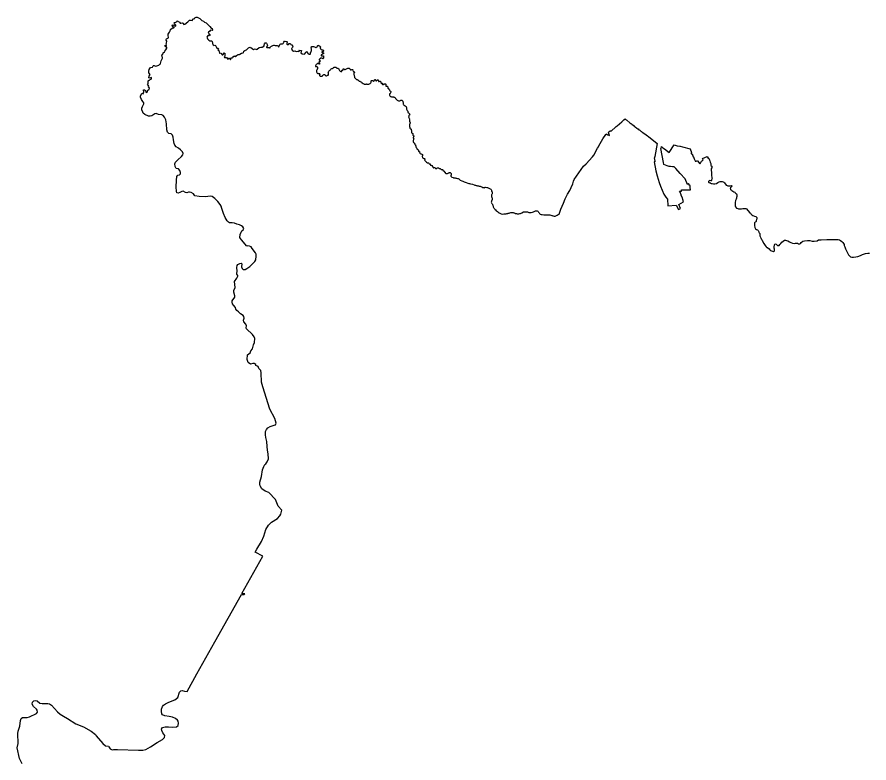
# Model space of a CAD drawing. Extents: x 896 to 2274771, y 652 to 548028.
# Drawn here: x 2197489 to 2216809, y 481903 to 498821 of the extents above; entities that cross this region are included whole.
import ezdxf

# ---------------------------------------------------------------- set-up
doc = ezdxf.new("R2010")
doc.units = 0
doc.header["$MEASUREMENT"] = 0
doc.layers.add('MUNICIPAL', color=14, linetype='CONTINUOUS')

msp = doc.modelspace()

# ---------------------------------------------------------------- linework, layer by layer
at = {"layer": 'MUNICIPAL', "linetype": 'Continuous'}
msp.add_lwpolyline([(2197602.02, 481882.64), (2197540.68, 482003.36), (2197488.61, 482245.01), (2197511.1, 482341.78), (2197510.06, 482567.2), (2197517.61, 482623.16), (2197551.35, 482740.6), (2197565.86, 482867.21), (2197583.01, 482909.35), (2197610.48, 482933.26), (2197648.91, 482937.05), (2197720.89, 482934.12), (2197774.4, 482948.62), (2197928.65, 483025.33), (2197950.8, 483056.9), (2197946.93, 483097.85), (2197933.39, 483120.58), (2197859.63, 483179.81), (2197832.14, 483238.07), (2197841.13, 483279.41), (2197865.82, 483311.04), (2197906.74, 483317.47), (2197942.99, 483308.26), (2198003.65, 483256.22), (2198057.87, 483247.63), (2198183.49, 483254.08), (2198222.29, 483245.06), (2198272.09, 483213.24), (2198405.07, 483065.77), (2198468.57, 483006.12), (2198539.09, 482967.21), (2198634.79, 482908.24), (2198824.51, 482791.17), (2198993.61, 482719.44), (2199171.31, 482622.19), (2199271.13, 482548.23), (2199284.89, 482520.4), (2199436.65, 482345.39), (2199497.35, 482293.38), (2199560.66, 482281.24), (2199569.17, 482265.62), (2199604.1, 482223.33), (2199643.7, 482203.49), (2199673.77, 482208.87), (2199768.87, 482210.68), (2200240.42, 482192.68), (2200344.57, 482193.93), (2200405.96, 482208.47), (2200515.07, 482269.96), (2200667.52, 482369.76), (2200790.32, 482437.09), (2200829.7, 482476.69), (2200840.05, 482527.28), (2200795.61, 482589.4), (2200771.4, 482638.22), (2200763.6, 482672.66), (2200788.12, 482705.54), (2200845.41, 482719.03), (2200924.25, 482724.54), (2201012.25, 482717.1), (2201105.65, 482722.65), (2201140.85, 482756.05), (2201149.64, 482801.64), (2201142.22, 482849.67), (2201126.44, 482875.74), (2201081.75, 482907.56), (2201010.55, 482939.17), (2200940.52, 482954.5), (2200838.52, 482968.14), (2200787.72, 482996.37), (2200768.71, 483016.36), (2200761.67, 483066.41), (2200766.46, 483122.84), (2200785.36, 483180.21), (2200808.61, 483210), (2200852.48, 483243.73), (2200930.64, 483277.79), (2201070.11, 483333.42), (2201132.76, 483384.19), (2201172.54, 483508.72), (2201199.8, 483540.33), (2201235.48, 483549.21), (2201284.79, 483532.74), (2201349.29, 483524.61), (2201564.02, 483923.02), (2201976.29, 484646.87), (2202576.01, 485725.12), (2202639.96, 485719.78), (2202645.92, 485730.31), (2202652.31, 485740.67), (2202587.69, 485746.13), (2203060.08, 486595.47), (2202886.97, 486685.89), (2202926.26, 486751.17), (2203033.3, 486929.02), (2203085.46, 487046.03), (2203134.59, 487197.55), (2203189.27, 487295.49), (2203258.3, 487364.94), (2203396.07, 487449.98), (2203446.25, 487505.4), (2203470.1, 487544.67), (2203490.37, 487632.79), (2203413.97, 487726.3), (2203349.65, 487874.94), (2203197.8, 488038.64), (2203119.39, 488065.19), (2203042.8, 488116.9), (2203001.24, 488186.33), (2202994.32, 488221.87), (2202998.06, 488272.54), (2203034.79, 488399.47), (2203055.05, 488553.37), (2203082.31, 488627.14), (2203109.77, 488669.59), (2203130.18, 488683.58), (2203162.54, 488733.55), (2203192.35, 488803.72), (2203185.3, 488915.95), (2203166.01, 488996.23), (2203160.84, 489082.24), (2203154.27, 489192.01), (2203127.58, 489283.98), (2203119.88, 489345.18), (2203125.28, 489421.46), (2203144.9, 489467.13), (2203179.96, 489505.24), (2203226.89, 489532.73), (2203319.33, 489566.41), (2203348.63, 489572.49), (2203365.12, 489607.84), (2203336.21, 489715.67), (2203224.24, 489926.35), (2203064.52, 490436.17), (2203031.2, 490539.49), (2203023.12, 490751.93), (2203016.49, 490801.31), (2202970.03, 490847.82), (2202955.4, 490891.28), (2202907.4, 490917.19), (2202901.72, 490941.92), (2202864.38, 490964.59), (2202835.16, 490963.18), (2202780.39, 490951.19), (2202734.08, 490987.13), (2202706.42, 491054.83), (2202718.94, 491155.87), (2202776.89, 491205.05), (2202788.75, 491252.06), (2202828.36, 491298.35), (2202848.1, 491387.59), (2202876.08, 491441.62), (2202883.44, 491528.47), (2202867.74, 491566.47), (2202831.98, 491616.88), (2202694.48, 491748.2), (2202684.13, 491773.42), (2202689.13, 491818.39), (2202675.27, 491853.12), (2202632.05, 491906.09), (2202624.39, 491947.43), (2202640.47, 491992.7), (2202633.75, 492026.56), (2202617.57, 492052.31), (2202556.83, 492091.44), (2202512.07, 492136.18), (2202474.12, 492165.56), (2202454.14, 492195.36), (2202440.83, 492231.21), (2202398.99, 492287.39), (2202378.75, 492314.62), (2202366.21, 492353.14), (2202368.47, 492386.43), (2202430.78, 492466.2), (2202429.02, 492500.11), (2202407.3, 492577.31), (2202407.01, 492618.44), (2202436.35, 492688.06), (2202421.99, 492825.92), (2202470.8, 492898.4), (2202495.82, 492944.55), (2202494.46, 492958.61), (2202470.39, 492992.48), (2202469.69, 493006.09), (2202483.67, 493055.29), (2202475.91, 493143.34), (2202482.1, 493181.6), (2202496.73, 493206.16), (2202538.02, 493230.57), (2202572.26, 493241.38), (2202585.11, 493226.73), (2202582.33, 493156.99), (2202591.38, 493120.63), (2202617.13, 493098.23), (2202660.55, 493096.87), (2202703.6, 493115.49), (2202765.5, 493160.92), (2202880.92, 493278.35), (2202901.9, 493311.96), (2202910.57, 493398.13), (2202912.65, 493443.58), (2202896.7, 493474.43), (2202823.43, 493568.15), (2202796.47, 493611.97), (2202757.68, 493626.75), (2202725.67, 493628.95), (2202700.8, 493626.6), (2202582.55, 493765.49), (2202554.16, 493794.41), (2202544.74, 493821.73), (2202550.18, 493887.99), (2202567.85, 493942.37), (2202584.21, 493967.9), (2202616.04, 493997.35), (2202631.4, 494022.24), (2202607.81, 494062.45), (2202580.89, 494083.09), (2202530.31, 494104.6), (2202477.01, 494121.69), (2202420.56, 494148.97), (2202370.7, 494155.54), (2202308.69, 494153.24), (2202282.91, 494165.5), (2202253.12, 494198.45), (2202205.18, 494274.11), (2202167.22, 494366.35), (2202135.77, 494476.24), (2202120.3, 494527.61), (2202095.97, 494567.96), (2202042.88, 494636.54), (2201975.23, 494703.56), (2201912.92, 494748.32), (2201873.26, 494754.18), (2201752.25, 494746), (2201621.26, 494751.11), (2201522.77, 494766.37), (2201489.39, 494810.07), (2201440.42, 494840.17), (2201401.49, 494851.83), (2201374.57, 494847.96), (2201337.13, 494835.43), (2201306.99, 494840.51), (2201255.01, 494871.88), (2201228.29, 494862.66), (2201179.4, 494837.34), (2201139.07, 494826.63), (2201115.19, 494834.54), (2201106.11, 494867.65), (2201098.73, 494960.72), (2201104.59, 495120.71), (2201115.62, 495206.62), (2201134.13, 495231.9), (2201176.57, 495245.15), (2201194.81, 495266.08), (2201193.26, 495293.85), (2201178.07, 495338.3), (2201149.4, 495375.71), (2201096.51, 495387.69), (2201071.6, 495433.85), (2201065.14, 495488.67), (2201080.97, 495531.26), (2201132.08, 495583.28), (2201215.06, 495654.84), (2201248.87, 495696.96), (2201258.47, 495727.03), (2201242.53, 495764.49), (2201198.2, 495811.9), (2201151.93, 495844.86), (2201093.74, 495879.09), (2201068.61, 495911.99), (2201050.52, 495954.38), (2201034.49, 496034.4), (2201029.59, 496098), (2201013.43, 496140.58), (2200983.99, 496171.42), (2200927.51, 496182.77), (2200898.46, 496210.94), (2200884.76, 496264.52), (2200874.77, 496401.87), (2200859.84, 496488.81), (2200831.55, 496552.17), (2200805.69, 496589.09), (2200775.06, 496601.99), (2200700.36, 496608.04), (2200645.34, 496632.08), (2200615.47, 496628.15), (2200544.54, 496582.98), (2200506.72, 496573.7), (2200467.14, 496575.58), (2200385.74, 496606.36), (2200349.64, 496637.17), (2200344.3, 496664.78), (2200321.97, 496718.37), (2200318.25, 496751.08), (2200331.44, 496793.71), (2200364.47, 496850.44), (2200363.1, 496874.42), (2200344.41, 496908.01), (2200311.8, 496952.73), (2200290.52, 497001.61), (2200289.22, 497026.38), (2200315.81, 497096.27), (2200351.19, 497077.23), (2200367.43, 497123.71), (2200354.31, 497161.96), (2200359.64, 497169.85), (2200382.1, 497171.96), (2200402.33, 497156.52), (2200412.8, 497113.14), (2200426.25, 497110.14), (2200437.26, 497116.04), (2200451.94, 497165.74), (2200484.63, 497176.63), (2200495.97, 497217), (2200478.29, 497220.66), (2200473.06, 497231.79), (2200480.3, 497249.24), (2200449.26, 497296.07), (2200465.5, 497316.3), (2200465.17, 497371.78), (2200492.52, 497394.48), (2200532.11, 497411.14), (2200541.34, 497430.5), (2200540.22, 497445.17), (2200528.1, 497449.06), (2200495.63, 497432.5), (2200479.07, 497444.74), (2200478.4, 497464.29), (2200484.84, 497482.87), (2200502.64, 497500.21), (2200506.32, 497517.22), (2200474.29, 497552.14), (2200477.26, 497577.76), (2200479.51, 497596.29), (2200484.18, 497627.98), (2200515.09, 497674.13), (2200558.24, 497687.46), (2200574.26, 497715.37), (2200583.92, 497720.6), (2200596.15, 497722.05), (2200610.61, 497712.27), (2200632.85, 497708.37), (2200681.78, 497718.71), (2200701.12, 497729.38), (2200720.78, 497743.91), (2200734.81, 497754.28), (2200744.16, 497767.65), (2200753.94, 497827.79), (2200767.06, 497844.8), (2200770.06, 497861.04), (2200787.86, 497889.39), (2200786.15, 497898.24), (2200774.28, 497961.35), (2200792.75, 497979.91), (2200802.64, 498011.15), (2200829.12, 498029.83), (2200839.12, 498048.07), (2200862.58, 498074.2), (2200882.04, 498114.9), (2200885.37, 498130.81), (2200878.48, 498147.82), (2200855.68, 498147.82), (2200846.68, 498152.38), (2200843.9, 498164.59), (2200850.67, 498173.27), (2200867.47, 498173.82), (2200880.26, 498180.4), (2200871.26, 498210.3), (2200881.26, 498227.54), (2200885.48, 498272.25), (2200873.59, 498294.02), (2200870.92, 498312.59), (2200875.03, 498327.17), (2200919.96, 498351.74), (2200924.51, 498360.64), (2200914.95, 498397.67), (2200919.28, 498429.72), (2200928.07, 498454.6), (2200949.31, 498479.39), (2200960.4, 498506.34), (2200971.88, 498534.21), (2201014.8, 498577.58), (2201042.6, 498576.36), (2201050.5, 498581.14), (2201051.94, 498592.15), (2201027.48, 498598.71), (2201012.47, 498606.05), (2201007.57, 498630.06), (2201013.02, 498643.96), (2201023.13, 498647.09), (2201066.29, 498617.83), (2201082.2, 498615.94), (2201088.97, 498622.5), (2201093.42, 498636.96), (2201071.85, 498653.98), (2201056.5, 498672.09), (2201055.4, 498685.44), (2201063.07, 498697.9), (2201088.96, 498701.9), (2201116.38, 498718.15), (2201122.14, 498736.11), (2201175.7, 498705.01), (2201191.83, 498685.09), (2201203.17, 498682.66), (2201230.3, 498691.22), (2201253.09, 498682.1), (2201262.77, 498662.64), (2201273.66, 498651.75), (2201297.36, 498658.86), (2201362.62, 498708.69), (2201402.87, 498749.26), (2201420.1, 498747.87), (2201464.81, 498744.27), (2201471.48, 498757.83), (2201472.26, 498777.51), (2201508.73, 498781.39), (2201520.3, 498791.63), (2201530.19, 498813.09), (2201548.21, 498820.65), (2201573.67, 498817.87), (2201635.72, 498788.19), (2201676.52, 498742.37), (2201715.67, 498727.36), (2201739.57, 498706.35), (2201777.71, 498685.55), (2201811.29, 498662.54), (2201858.45, 498604.05), (2201888.13, 498567.24), (2201910.26, 498557.35), (2201923.93, 498523.98), (2201914.26, 498517.42), (2201879.01, 498521.2), (2201858.55, 498499.52), (2201829.64, 498479.63), (2201826.42, 498469.61), (2201836.76, 498454.48), (2201840.98, 498432.81), (2201858.11, 498423.46), (2201857.32, 498403.78), (2201843.65, 498392.88), (2201821.51, 498402), (2201811.18, 498395.33), (2201804.51, 498385.33), (2201796.06, 498362.86), (2201803.62, 498347.63), (2201805.73, 498323.83), (2201837.68, 498299.03), (2201863.33, 498279.14), (2201895.02, 498279.48), (2201913.16, 498263.12), (2201929.38, 498191.29), (2201940.96, 498181.06), (2201955.18, 498177.95), (2201976.74, 498184.29), (2201990.32, 498177.72), (2202021.12, 498113.56), (2202052.81, 498114.56), (2202054.14, 498092.78), (2202046.13, 498079.19), (2202067.04, 498062.97), (2202078.16, 498000.03), (2202086.72, 497997.49), (2202107.4, 498010.16), (2202121.19, 497995.82), (2202138.43, 497963.23), (2202147.55, 497962.12), (2202152.9, 497965.61), (2202160, 497970.23), (2202183.09, 498007.38), (2202196.46, 498004.99), (2202202.31, 497997.52), (2202204.79, 497983.77), (2202199.46, 497942.21), (2202190.67, 497920.74), (2202189.49, 497909.46), (2202196.86, 497899.56), (2202222.84, 497904.89), (2202232.58, 497904.68), (2202241.89, 497900.87), (2202269.26, 497867.23), (2202275.44, 497865.63), (2202287.07, 497877.75), (2202291.77, 497885.09), (2202299.65, 497884.27), (2202311.33, 497875.65), (2202323.45, 497858.7), (2202331.41, 497858.58), (2202336.17, 497861.96), (2202340.71, 497887.09), (2202346.85, 497894.43), (2202368.94, 497898.95), (2202381.27, 497905.21), (2202388.5, 497911.06), (2202393.27, 497921.94), (2202402.07, 497933.48), (2202409.3, 497935.87), (2202413.74, 497937.14), (2202422, 497934.84), (2202433.3, 497924.72), (2202441.59, 497920.89), (2202445.7, 497920.47), (2202453.13, 497927.88), (2202469.3, 497949.87), (2202491.55, 497965.26), (2202503.32, 497973.41), (2202514.04, 497973.74), (2202524.41, 497968.95), (2202534.05, 497971.3), (2202542.18, 497976.61), (2202582.1, 498003.47), (2202614.69, 498007.04), (2202623.11, 498015.98), (2202634.99, 498043.95), (2202655.48, 498059.4), (2202669.56, 498066.49), (2202689.75, 498074.27), (2202703.73, 498084.94), (2202739.38, 498121.3), (2202755.9, 498132.56), (2202773.66, 498136.68), (2202791.14, 498133.13), (2202848.96, 498086.66), (2202887.98, 498097.67), (2202919.35, 498084.65), (2202935.93, 498092.21), (2202981.17, 498128.69), (2203020.31, 498137.02), (2203050.28, 498137.92), (2203083.96, 498159.09), (2203099.79, 498179.3), (2203095.4, 498199.68), (2203100.6, 498211.03), (2203116.21, 498233.02), (2203123.21, 498238.68), (2203136.05, 498238.37), (2203144.6, 498229.46), (2203160.03, 498199.2), (2203165.18, 498184.12), (2203165.33, 498174.74), (2203161.29, 498166.99), (2203150.12, 498147.65), (2203147.52, 498141.33), (2203147.06, 498135.09), (2203150.62, 498131.69), (2203193.32, 498131.32), (2203203.72, 498128.41), (2203215.41, 498122.51), (2203216.21, 498122.11), (2203225.33, 498121.74), (2203228.6, 498125.06), (2203230.04, 498129.92), (2203234.3, 498144.39), (2203242.34, 498152.45), (2203257.81, 498159.81), (2203288.7, 498176.06), (2203308.92, 498185.25), (2203323.56, 498185.28), (2203339.38, 498178.16), (2203347.09, 498175.84), (2203353.73, 498173.85), (2203391.43, 498172.27), (2203401.71, 498168.45), (2203402.1, 498168.07), (2203416.35, 498154.24), (2203421.38, 498144.5), (2203427.9, 498143.63), (2203431.51, 498157.83), (2203437.24, 498173.21), (2203447.65, 498195.71), (2203458.14, 498207.06), (2203474.43, 498209.71), (2203493.02, 498209.45), (2203509.07, 498215.51), (2203521.5, 498221.78), (2203529.05, 498232.17), (2203532.89, 498238.79), (2203541.02, 498252.83), (2203551.17, 498270.35), (2203567.13, 498275), (2203596.92, 498268.98), (2203610.37, 498264.52), (2203614.42, 498261.21), (2203615.36, 498260.45), (2203616.71, 498254.59), (2203617.12, 498252.82), (2203615.68, 498244.08), (2203606.36, 498229.64), (2203604.01, 498215.78), (2203607.18, 498204.35), (2203613.51, 498200.21), (2203622.22, 498196.56), (2203634.8, 498196.72), (2203641.74, 498200.79), (2203657.66, 498218.8), (2203663.41, 498223.93), (2203669, 498223.85), (2203678.53, 498221.13), (2203689.29, 498209.57), (2203699.88, 498199.99), (2203717.36, 498188.51), (2203732.73, 498182.53), (2203727.12, 498160.65), (2203741.33, 498154.09), (2203744.08, 498151.81), (2203737.74, 498129.12), (2203714.62, 498104.44), (2203725.62, 498066.86), (2203759.99, 498048.19), (2203786.56, 498053.29), (2203819.36, 498037.39), (2203852.94, 498045.52), (2203878.52, 498037.85), (2203893.54, 498052.41), (2203883.08, 498068.97), (2203941.01, 498062.3), (2203924.44, 498008.37), (2203954.7, 497985.34), (2204006.96, 497975.79), (2204046.21, 498026.16), (2204059.87, 498036.49), (2204071.44, 498028.39), (2204082.34, 497994.92), (2204101.95, 497983.39), (2204109.58, 497978.91), (2204136.71, 497981.35), (2204141.77, 497989.13), (2204143.18, 497999.78), (2204143.96, 498012.75), (2204146.72, 498018.72), (2204152.95, 498026.57), (2204156.82, 498034.33), (2204162.3, 498047.46), (2204165.56, 498055.8), (2204164.94, 498076.37), (2204166.36, 498087.01), (2204166.16, 498093.48), (2204163.63, 498099.29), (2204162.65, 498111.62), (2204160.61, 498120.38), (2204159.06, 498132.1), (2204162.92, 498140.47), (2204169.7, 498149.5), (2204177.24, 498153.27), (2204187.18, 498155.93), (2204197.19, 498155.07), (2204207.84, 498153.05), (2204215.6, 498149.77), (2204236.37, 498144.53), (2204249.49, 498139.05), (2204262.11, 498130.62), (2204273.36, 498128.59), (2204282.04, 498133.59), (2204291.58, 498148), (2204300.6, 498160.65), (2204303.82, 498170.75), (2204308.85, 498179.74), (2204312.91, 498181.64), (2204321.24, 498178.37), (2204331.42, 498172.78), (2204339.91, 498164.81), (2204353.65, 498158.18), (2204362.1, 498151.38), (2204367.01, 498145.06), (2204365.87, 498125.01), (2204366.26, 498112.67), (2204367.64, 498106.23), (2204373.81, 498097.02), (2204379.56, 498092.8), (2204387.68, 498086.86), (2204400.31, 498077.83), (2204413.92, 498075.31), (2204425.76, 498073.32), (2204430.59, 498069.35), (2204436.82, 498058.36), (2204437.21, 498046.03), (2204434.98, 498041.84), (2204420.96, 498038.45), (2204408.15, 498033.93), (2204404.13, 498030.85), (2204403.15, 498024.36), (2204405.07, 498019.71), (2204421.09, 498015.5), (2204435.42, 498008.89), (2204439.14, 498003.11), (2204442.34, 497994.4), (2204440.29, 497984.91), (2204434.48, 497982.37), (2204419.29, 497978.95), (2204398.25, 497974.17), (2204387.32, 497966.19), (2204384.14, 497954.91), (2204387.92, 497946.79), (2204392.75, 497942.81), (2204403.5, 497938.43), (2204419.89, 497940.72), (2204432.19, 497942.87), (2204435.27, 497938.83), (2204436.38, 497921.81), (2204437.39, 497889.47), (2204432.4, 497879.31), (2204427.26, 497875.03), (2204421.37, 497874.85), (2204414.16, 497879.33), (2204406.3, 497886.15), (2204397.94, 497890.01), (2204389.71, 497889.74), (2204372.8, 497884.52), (2204359.57, 497874.69), (2204341.65, 497864.71), (2204337.12, 497858.11), (2204338.09, 497846.35), (2204347.07, 497841.92), (2204356.12, 497834.55), (2204362.81, 497827.7), (2204362.42, 497821.22), (2204356.17, 497813.97), (2204348.01, 497811.94), (2204339.89, 497807.57), (2204335.42, 497800.37), (2204337.5, 497789.84), (2204341.25, 497782.89), (2204346.1, 497778.34), (2204351.14, 497767.9), (2204351.32, 497762.02), (2204349.74, 497756.07), (2204346.27, 497754.2), (2204337.45, 497753.94), (2204331.44, 497757.88), (2204324.7, 497765.9), (2204321.06, 497769.91), (2204312.81, 497770.24), (2204304.65, 497767.63), (2204294.81, 497762.02), (2204283.97, 497751.67), (2204275.44, 497742), (2204264.1, 497728.11), (2204257.41, 497716.14), (2204255.31, 497707.82), (2204255.04, 497697.21), (2204259.24, 497695.58), (2204269.22, 497695.9), (2204282.1, 497698.06), (2204288.58, 497698.27), (2204293.29, 497697.83), (2204299.52, 497686.84), (2204303.86, 497679.91), (2204303.12, 497665.76), (2204299.58, 497647.41), (2204296.42, 497635.54), (2204293.73, 497627.21), (2204289.27, 497619.43), (2204283.21, 497606.29), (2204279.4, 497596.16), (2204277.84, 497589.64), (2204276.9, 497582.55), (2204279.46, 497575.57), (2204286.96, 497561.68), (2204298.51, 497549.68), (2204307.57, 497542.31), (2204314.11, 497540.17), (2204331.11, 497542.45), (2204338.7, 497544.46), (2204344.08, 497541.68), (2204350.16, 497535.41), (2204352.13, 497528.99), (2204354.02, 497524.92), (2204351.91, 497517.2), (2204348.71, 497506.51), (2204349.5, 497500.06), (2204351.45, 497494.24), (2204356.36, 497487.92), (2204363.03, 497481.65), (2204365.47, 497481.06), (2204371.34, 497479.62), (2204373.7, 497479.04), (2204381.36, 497478.69), (2204391.36, 497479.01), (2204396.03, 497480.31), (2204405.36, 497482.97), (2204415.14, 497490.34), (2204423.66, 497500.02), (2204435.7, 497510.39), (2204446.72, 497515.44), (2204453.7, 497518.01), (2204461.31, 497519.43), (2204467.27, 497517.27), (2204470.39, 497511.48), (2204474.78, 497502.79), (2204482.21, 497491.25), (2204492.37, 497486.28), (2204500.06, 497484.75), (2204509.34, 497489.15), (2204518.53, 497496.5), (2204525.97, 497503.21), (2204534.21, 497503.46), (2204540.67, 497503.67), (2204545.93, 497505.01), (2204550.41, 497512.21), (2204552.85, 497528.18), (2204552.5, 497539.94), (2204552.08, 497552.87), (2204547.57, 497565.08), (2204548.43, 497575.71), (2204552.38, 497581.13), (2204561.4, 497593.77), (2204573.74, 497605.73), (2204587.11, 497618.71), (2204600.81, 497632.08), (2204616.34, 497643.74), (2204627.24, 497652.32), (2204638.35, 497655.02), (2204644.77, 497656.98), (2204656.34, 497663.24), (2204667.76, 497674.18), (2204679.91, 497681.63), (2204690.33, 497686.66), (2204705.03, 497687.11), (2204715.21, 497681.56), (2204737.56, 497663.42), (2204762.46, 497657.71), (2204771.96, 497654.48), (2204784.04, 497644.85), (2204788.99, 497637.36), (2204793.45, 497626.31), (2204805.16, 497609.59), (2204811.38, 497599.2), (2204819.27, 497591.21), (2204832.39, 497585.73), (2204842.99, 497585.48), (2204851.15, 497588.09), (2204855.06, 497594.68), (2204856.06, 497600.6), (2204857.56, 497608.88), (2204862.14, 497613.14), (2204870.31, 497615.16), (2204876.19, 497615.35), (2204880.24, 497617.83), (2204882.92, 497626.15), (2204883.16, 497637.34), (2204884.72, 497643.87), (2204892.29, 497646.46), (2204899.99, 497644.93), (2204906.56, 497641.6), (2204913.18, 497637.1), (2204918.59, 497633.16), (2204925.13, 497631.59), (2204933.33, 497632.43), (2204943.76, 497638.05), (2204958.79, 497646.75), (2204973.84, 497654.88), (2204988.41, 497659.46), (2205009.54, 497661.29), (2205022.02, 497657.56), (2205038.31, 497644.53), (2205040.89, 497637.55), (2205045.83, 497630.05), (2205050.68, 497625.5), (2205059.52, 497625.18), (2205068.34, 497625.47), (2205077.62, 497629.87), (2205084.01, 497632.42), (2205094.01, 497632.73), (2205105.97, 497626.63), (2205109.75, 497618.52), (2205106.5, 497609.58), (2205108.12, 497595.5), (2205108.94, 497587.88), (2205118.36, 497586.31), (2205127.26, 497586.1), (2205134.49, 497580.44), (2205136.88, 497579.33), (2205139.45, 497572.35), (2205139.08, 497565.28), (2205131.75, 497555.04), (2205126.14, 497546.63), (2205123.93, 497541.26), (2205127.31, 497527.83), (2205127.62, 497517.84), (2205131.05, 497502.05), (2205133.82, 497488.6), (2205138.55, 497469.33), (2205144.35, 497453.03), (2205153, 497439.76), (2205164.58, 497427.17), (2205174.3, 497417.46), (2205187.06, 497404.92), (2205198.96, 497400.59), (2205207.27, 497398.49), (2205215.63, 497394.63), (2205227.56, 497389.72), (2205234.23, 497383.44), (2205247.62, 497369.14), (2205259.02, 497362.44), (2205270.98, 497355.75), (2205284.72, 497349.71), (2205297.34, 497341.28), (2205303.99, 497335.6), (2205319, 497326.04), (2205335.27, 497314.2), (2205350.94, 497302.34), (2205361.73, 497296.19), (2205376.41, 497297.24), (2205388.64, 497301.15), (2205403.35, 497301.61), (2205416.87, 497302.03), (2205425.2, 497299.34), (2205438.79, 497297.41), (2205454.12, 497296.72), (2205469.92, 497299.56), (2205482.65, 497306.44), (2205497.04, 497316.89), (2205511.3, 497331.45), (2205516.31, 497340.45), (2205518.15, 497356.98), (2205517.86, 497366.38), (2205521.14, 497374.71), (2205527.44, 497380.21), (2205534.49, 497380.44), (2205546.25, 497380.79), (2205551.59, 497379.2), (2205563.07, 497370.15), (2205573.17, 497366.92), (2205580.84, 497366.58), (2205587.19, 497370.31), (2205591.04, 497378.67), (2205594.93, 497386.45), (2205597.62, 497394.18), (2205601.58, 497399.01), (2205606.17, 497403.27), (2205609.45, 497403.76), (2205615.1, 497400.03), (2205618.16, 497396.58), (2205620.15, 497388.99), (2205622.13, 497382), (2205625.89, 497375.04), (2205630.03, 497373.99), (2205636.63, 497370.08), (2205643.58, 497373.83), (2205651.04, 497379.95), (2205658.49, 497386.66), (2205663, 497392.69), (2205667.65, 497394.59), (2205675.29, 497394.83), (2205677.15, 497391.95), (2205679.68, 497386.15), (2205681.06, 497379.71), (2205682.57, 497369.16), (2205688.08, 497362.27), (2205693.5, 497358.32), (2205700.5, 497360.3), (2205709.16, 497365.87), (2205720.29, 497367.39), (2205726.78, 497367.01), (2205732.27, 497360.71), (2205735.58, 497349.04), (2205737.47, 497344.99), (2205738.32, 497336.18), (2205740.39, 497326.81), (2205744.06, 497322.82), (2205750.57, 497321.25), (2205761.14, 497322.17), (2205766.43, 497322.34), (2205772.34, 497321.33), (2205773.08, 497316.66), (2205773.38, 497307.25), (2205771.77, 497301.91), (2205771.41, 497294.83), (2205773.39, 497287.82), (2205779.29, 497287.43), (2205784.58, 497287.59), (2205792.8, 497288.44), (2205799.16, 497292.17), (2205806.06, 497297.09), (2205815.42, 497299.15), (2205824.11, 497303.54), (2205835.32, 497302.72), (2205842.39, 497302.35), (2205849.63, 497296.68), (2205851.59, 497290.27), (2205851.87, 497281.45), (2205850.41, 497271.99), (2205850.08, 497263.15), (2205853.89, 497254.44), (2205859.85, 497252.28), (2205868.08, 497252.53), (2205876.31, 497252.78), (2205883.44, 497250.66), (2205891.89, 497243.86), (2205894.35, 497240.4), (2205896.35, 497233.39), (2205897.34, 497219.89), (2205900.69, 497207.64), (2205904.41, 497201.29), (2205911.57, 497197.98), (2205920.01, 497191.16), (2205923.74, 497184.81), (2205928.68, 497177.9), (2205931.94, 497167.41), (2205935.75, 497158.7), (2205943.1, 497149.53), (2205955.14, 497141.05), (2205964.92, 497129.01), (2205966.27, 497123.75), (2205966.57, 497114.35), (2205961.61, 497103.6), (2205956.43, 497099.91), (2205947.31, 497090.2), (2205939.32, 497082.3), (2205933.77, 497071.55), (2205932.94, 497060.33), (2205935.1, 497047.45), (2205940.2, 497035.25), (2205948.09, 497027.84), (2205956.53, 497021.04), (2205963.77, 497015.39), (2205980.4, 497010.62), (2205995.14, 497009.9), (2206013.35, 497011.04), (2206022.77, 497010.76), (2206035.86, 497006.45), (2206047.18, 497002.09), (2206055.65, 496994.7), (2206060.61, 496986.62), (2206068.57, 496976.86), (2206073.49, 496969.95), (2206086.32, 496955.05), (2206100.74, 496945.5), (2206110.48, 496935.21), (2206126.01, 496928.05), (2206142.63, 496923.27), (2206154.49, 496920.7), (2206170.9, 496922.97), (2206184.86, 496928.12), (2206192.36, 496933.05), (2206203.47, 496935.16), (2206215.21, 496936.12), (2206225.91, 496932.92), (2206233.87, 496923.16), (2206238.25, 496915.07), (2206241.64, 496900.45), (2206245.22, 496879.96), (2206245.62, 496867.03), (2206245.35, 496857.01), (2206249.04, 496851.83), (2206248.64, 496845.93), (2206252.5, 496835.46), (2206264, 496825.23), (2206276.64, 496816.19), (2206293.38, 496807.9), (2206310.86, 496794.9), (2206324.91, 496778.28), (2206327.01, 496767.75), (2206323.21, 496757.62), (2206321.14, 496748.15), (2206320.17, 496741.64), (2206321.03, 496733.43), (2206327.39, 496717.73), (2206336.05, 496704.47), (2206344.69, 496691.2), (2206348.96, 496686.62), (2206350.89, 496681.39), (2206351.12, 496674.33), (2206354.53, 496659.14), (2206364.29, 496648.26), (2206375.68, 496641.56), (2206382.96, 496634.71), (2206392.11, 496624.4), (2206392.95, 496616.19), (2206397.27, 496609.85), (2206401.05, 496602.33), (2206386.38, 496600.69), (2206378.79, 496598.69), (2206373.96, 496583.82), (2206373.3, 496580.01), (2206371.53, 496567.26), (2206369.58, 496554.26), (2206371.09, 496543.71), (2206374.36, 496533.22), (2206380.52, 496524.58), (2206386.11, 496514.75), (2206393.52, 496503.8), (2206389.68, 496494.86), (2206388.21, 496485.39), (2206386.85, 496472.99), (2206387.17, 496462.4), (2206391.76, 496451), (2206394.19, 496444.97), (2206398.58, 496436.28), (2206401.85, 496425.78), (2206402.77, 496415.22), (2206397.66, 496409.17), (2206394.46, 496398.48), (2206390.71, 496386.58), (2206390.58, 496372.46), (2206390.8, 496358.78), (2206390.9, 496352.78), (2206391.42, 496345.42), (2206392.5, 496329.56), (2206394.57, 496319.62), (2206398.36, 496311.5), (2206400.23, 496308.03), (2206400.4, 496302.72), (2206405.39, 496293.47), (2206413.21, 496287.83), (2206419.21, 496284.49), (2206423.48, 496279.91), (2206424.8, 496275.24), (2206426.25, 496266.46), (2206430.55, 496260.72), (2206436.06, 496253.82), (2206438.67, 496245.65), (2206437.19, 496236.79), (2206431.72, 496223.68), (2206432, 496214.26), (2206433.45, 496205.47), (2206436.12, 496195.56), (2206452.36, 496184.29), (2206461.45, 496176.33), (2206462.82, 496169.9), (2206463.21, 496156.97), (2206465.89, 496147.05), (2206467.23, 496141.79), (2206475.09, 496134.97), (2206484.19, 496126.44), (2206485.64, 496117.65), (2206484.17, 496108.18), (2206479.17, 496098.61), (2206475.24, 496092.6), (2206475.56, 496082.03), (2206478.18, 496073.87), (2206484.85, 496067.59), (2206485.55, 496064.08), (2206482.48, 496049.28), (2206476.43, 496035.56), (2206473.43, 496018.38), (2206471.45, 496007.15), (2206472.26, 495999.52), (2206474.98, 495987.84), (2206482.94, 495978.09), (2206497.41, 495967.35), (2206502.91, 495960.46), (2206505.5, 495952.9), (2206507.56, 495943.54), (2206507.73, 495937.65), (2206510.83, 495933.04), (2206515.78, 495925.54), (2206522.44, 495919.27), (2206526.74, 495913.53), (2206528.08, 495908.27), (2206530.16, 495898.33), (2206530.58, 495884.82), (2206533.84, 495874.31), (2206538.26, 495865.04), (2206548.52, 495857.12), (2206551.6, 495852.51), (2206556, 495843.82), (2206556.9, 495833.83), (2206557.04, 495829.12), (2206561.4, 495821.62), (2206569.77, 495817.76), (2206575.16, 495814.4), (2206584.09, 495811.14), (2206587.17, 495806.53), (2206589.76, 495799.55), (2206590.1, 495788.38), (2206593.86, 495781.43), (2206598.77, 495774.52), (2206605.89, 495772.39), (2206614.17, 495771.47), (2206619.04, 495766.33), (2206619.31, 495757.51), (2206619.83, 495741.03), (2206622.41, 495734.06), (2206628.49, 495727.78), (2206644.01, 495720.61), (2206654.71, 495717.41), (2206671.37, 495711.46), (2206681.05, 495702.93), (2206686.64, 495693.69), (2206685.81, 495682.48), (2206683.7, 495674.76), (2206679.27, 495665.8), (2206677.87, 495654.58), (2206680.63, 495641.12), (2206685.7, 495630.1), (2206700.81, 495617.04), (2206712.71, 495612.7), (2206725.7, 495611.34), (2206734.16, 495604.54), (2206738.53, 495596.43), (2206737.04, 495587.56), (2206732.16, 495573.87), (2206734.76, 495566.3), (2206743.18, 495560.67), (2206753.36, 495555.1), (2206761.84, 495547.12), (2206765.04, 495538.99), (2206769.36, 495532.65), (2206773.67, 495526.9), (2206783.88, 495520.17), (2206790.46, 495516.83), (2206799.92, 495515.37), (2206809.33, 495515.65), (2206817.1, 495511.78), (2206825.63, 495502.62), (2206833.55, 495494.04), (2206857.87, 495487.74), (2206860.92, 495484.3), (2206861.25, 495473.73), (2206862.16, 495463.74), (2206865.81, 495459.74), (2206874.1, 495458.23), (2206882.35, 495457.89), (2206898.49, 495450.16), (2206910.83, 495431.71), (2206915.83, 495422.45), (2206918.44, 495414.29), (2206925.06, 495409.2), (2206932.89, 495404.15), (2206941.72, 495403.84), (2206949.24, 495408.19), (2206958.01, 495409.64), (2206966.42, 495404.6), (2206972.51, 495398.32), (2206981.7, 495386.26), (2206994.24, 495380.18), (2207002.96, 495383.97), (2207011.49, 495393.66), (2207021.3, 495399.84), (2207033.58, 495402.58), (2207042.39, 495402.85), (2207048.4, 495398.92), (2207051.56, 495391.96), (2207058.77, 495387.47), (2207078.22, 495386.31), (2207084.84, 495381.81), (2207097.05, 495368.06), (2207103.69, 495362.39), (2207110.78, 495361.43), (2207128.48, 495360.22), (2207137.32, 495359.9), (2207141.68, 495351.8), (2207147.22, 495344.32), (2207151.61, 495335.63), (2207157.66, 495330.52), (2207167.1, 495329.65), (2207177.21, 495325.84), (2207179.82, 495318.26), (2207180.26, 495304.16), (2207185.59, 495303.14), (2207193.29, 495301.62), (2207197.47, 495299.39), (2207198.19, 495295.3), (2207201.44, 495285.39), (2207205.25, 495276.68), (2207212.47, 495271.61), (2207218.44, 495268.86), (2207230.81, 495268.64), (2207239.54, 495271.28), (2207250.63, 495274.57), (2207262.82, 495280.26), (2207272.06, 495285.84), (2207289.61, 495289.32), (2207299.56, 495291.39), (2207309.54, 495291.7), (2207322.71, 495284.47), (2207329.96, 495278.8), (2207333.82, 495268.33), (2207334.22, 495255.4), (2207333.33, 495240.97), (2207333.06, 495235.94), (2207328.73, 495224.02), (2207330.31, 495211.13), (2207335.85, 495203.65), (2207343.79, 495193.9), (2207352.87, 495185.95), (2207376.04, 495179.01), (2207387.88, 495176.43), (2207409.73, 495174.18), (2207425.69, 495172.32), (2207441.68, 495169.29), (2207458.86, 495165.7), (2207477.87, 495159.82), (2207489.18, 495155.48), (2207506.5, 495147.77), (2207522.23, 495134.13), (2207539.65, 495122.9), (2207574.25, 495108.09), (2207600.51, 495096.55), (2207630.35, 495083.35), (2207672.61, 495068.19), (2207710.66, 495055.84), (2207734.34, 495047.14), (2207741.62, 495044.45), (2207752.81, 495042.9), (2207769.41, 495040.59), (2207815.67, 495029.1), (2207853.84, 495016.93), (2207874.53, 495010.33), (2207889.38, 495006.1), (2207904.79, 495002.45), (2207916.62, 495000.46), (2207928.57, 494994.94), (2207940.99, 494992.97), (2207956.99, 494989.36), (2207969.98, 494987.99), (2207975.97, 494986.33), (2207994.88, 494982.3), (2208009.33, 494977.79), (2208031.05, 494968.34), (2208050.38, 494958.15), (2208059.79, 494957.84), (2208075.91, 494951.29), (2208085.34, 494950.4), (2208094.16, 494950.68), (2208099.91, 494954.97), (2208108.57, 494960.55), (2208116.1, 494964.3), (2208146.34, 494957.59), (2208156.49, 494952.62), (2208171.41, 494946.01), (2208185.06, 494942.32), (2208205.35, 494933.53), (2208222.03, 494927), (2208235.88, 494916.84), (2208239.65, 494909.3), (2208246.69, 494891.27), (2208248.79, 494880.75), (2208252, 494872.03), (2208257.52, 494864.55), (2208264.9, 494854.75), (2208266.35, 494845.98), (2208266.81, 494831.28), (2208263.25, 494813.51), (2208257.84, 494798.04), (2208250.59, 494785.46), (2208246.87, 494772.4), (2208246.73, 494758.26), (2208248.32, 494744.78), (2208253.32, 494735.52), (2208256.61, 494724.44), (2208263.58, 494708.76), (2208266.35, 494695.32), (2208266.65, 494685.91), (2208262.74, 494678.72), (2208266.4, 494677.64), (2208256.54, 494670.3), (2208255, 494663.17), (2208248.38, 494648.85), (2208245.22, 494636.99), (2208243.95, 494621.05), (2208249.76, 494604.75), (2208259.52, 494593.87), (2208265.06, 494585.81), (2208273.79, 494570.19), (2208278.19, 494560.91), (2208280.31, 494549.79), (2208283.86, 494530.49), (2208289.67, 494514.18), (2208295.27, 494504.35), (2208300.05, 494496.24), (2208302.15, 494491.63), (2208309.67, 494477.14), (2208321.9, 494462.22), (2208326.81, 494455.91), (2208338.32, 494445.66), (2208357.1, 494428), (2208371.6, 494416.1), (2208383.62, 494408.23), (2208401.08, 494395.83), (2208425.06, 494381.26), (2208449.68, 494366.15), (2208471.75, 494356.83), (2208491.28, 494353.32), (2208525.36, 494354.97), (2208544.1, 494357.91), (2208567.03, 494358.62), (2208583.46, 494360.31), (2208598.08, 494363.71), (2208610.88, 494368.23), (2208619.03, 494368.48), (2208623.23, 494368.61), (2208637.34, 494369.05), (2208650.13, 494374.16), (2208666.44, 494379.38), (2208685.07, 494385.83), (2208695.66, 494386.16), (2208711.46, 494389.02), (2208725.61, 494388.29), (2208740.45, 494384.03), (2208754.71, 494380.36), (2208765.97, 494377.77), (2208774.96, 494372.17), (2208789.2, 494368.49), (2208804.09, 494363.07), (2208818.82, 494362.36), (2208831.4, 494355.69), (2208839.61, 494356.53), (2208854.97, 494354.66), (2208869.58, 494358.05), (2208890.67, 494361.06), (2208906.4, 494366.26), (2208933.65, 494379.46), (2208977.14, 494400.25), (2208992.87, 494405.44), (2209018.24, 494403.89), (2209044.73, 494402.94), (2209065.45, 494399.47), (2209093.39, 494390.92), (2209117.73, 494384.02), (2209130.09, 494383.81), (2209147.65, 494386.72), (2209178.01, 494394.74), (2209200.67, 494404.26), (2209231.42, 494418.18), (2209243.61, 494423.85), (2209266.03, 494422.19), (2209282.49, 494422.7), (2209296.72, 494419.04), (2209308.87, 494407.64), (2209316.83, 494397.3), (2209326.18, 494380.52), (2209337.84, 494364.99), (2209351.86, 494350.13), (2209373.96, 494339.63), (2209400.48, 494338.69), (2209438.9, 494333.4), (2209530.59, 494337.44), (2209573.62, 494335.26), (2209593.86, 494328.24), (2209615.9, 494319.51), (2209623.41, 494317.11), (2209636.11, 494313.07), (2209649.78, 494308.8), (2209666.4, 494304.02), (2209678.17, 494304.39), (2209692.81, 494307.19), (2209710.79, 494315.4), (2209735.19, 494325.58), (2209761.2, 494340.52), (2209779.7, 494351.69), (2209823.34, 494466.06), (2209878.79, 494597.97), (2209921.01, 494694.15), (2209942.68, 494742.25), (2209976.19, 494799.56), (2210024.44, 494885.44), (2210056.19, 494957.6), (2210090.05, 495039.17), (2210105.96, 495094.83), (2210125.61, 495136.27), (2210228.98, 495288.4), (2210335.61, 495441.75), (2210394.68, 495493.23), (2210537.15, 495651.2), (2210566.9, 495688.91), (2210655.99, 495849.55), (2210674.11, 495876.15), (2210685.13, 495902.55), (2210775.98, 496058.02), (2210841.43, 496160.09), (2210852.04, 496171.45), (2210883.65, 496151.5), (2210926.51, 496131.28), (2210908.68, 496181.18), (2210899.78, 496207.43), (2210939.66, 496237.99), (2210967.28, 496242.59), (2211060.25, 496319.84), (2211062.5, 496321.61), (2211075.58, 496334.69), (2211081.97, 496340.16), (2211084.49, 496336.14), (2211099.7, 496349.77), (2211096.86, 496352.93), (2211203.86, 496444.61), (2211235.07, 496475.09), (2211235.63, 496474.39), (2211250.84, 496487.79), (2211276.53, 496515.55), (2211277.29, 496514.84), (2211292.92, 496500.08), (2211306.28, 496488.11), (2211316.95, 496479.44), (2211389.42, 496424.02), (2211408.3, 496409.57), (2211427.16, 496395.15), (2211428.54, 496394.1), (2211485.51, 496349.46), (2211484.81, 496348.49), (2211504.47, 496332.76), (2211505.32, 496333.98), (2211546.46, 496302.4), (2211545.96, 496301.78), (2211571.11, 496282.21), (2211571.78, 496282.99), (2211593.81, 496266.09), (2211612.35, 496253.1), (2211631.34, 496236.38), (2211638.6, 496230.5), (2211650.22, 496222.44), (2211669.07, 496209.35), (2211726.24, 496169.67), (2211753.07, 496151.43), (2211789.08, 496124.99), (2211808.33, 496109.99), (2212005.37, 495950.68), (2211951.51, 495660.42), (2211940.61, 495610), (2211941.78, 495604.17), (2211955.13, 495537.92), (2211937.69, 495534.25), (2211975.65, 495334.4), (2212002.85, 495222.8), (2212047.8, 495071.1), (2212078.85, 494985.45), (2212154.65, 494803.45), (2212204.87, 494736.24), (2212240.56, 494688.48), (2212245.79, 494536.71), (2212439.52, 494555.03), (2212488.55, 494456.55), (2212538.1, 494480.4), (2212494.6, 494571.75), (2212602.7, 494626.2), (2212589.06, 494679.38), (2212577.55, 494723.85), (2212552.8, 494773.93), (2212553.07, 494789.06), (2212524.26, 494845.49), (2212511.78, 494874.5), (2212557.31, 494873.31), (2212558.67, 494900.42), (2212667.79, 494900.54), (2212709.89, 494901.62), (2212762.45, 494900.18), (2212753.42, 494957.38), (2212755.24, 494996.41), (2212750.61, 494997.35), (2212750.28, 495003.58), (2212731.37, 495008.58), (2212732.98, 495033.36), (2212713.15, 495034.74), (2212697.04, 495024.45), (2212639.17, 495148.56), (2212525.56, 495271), (2212426.63, 495387.61), (2212420.4, 495395.76), (2212409.71, 495409.73), (2212402.9, 495418.7), (2212384.4, 495419.87), (2212366.28, 495421.04), (2212352.27, 495421.94), (2212305.46, 495428.66), (2212278.77, 495432.49), (2212229.59, 495449.01), (2212153.87, 495474.45), (2212145.9, 495518.3), (2212087.17, 495839.75), (2212095.14, 495841.91), (2212103.25, 495881.22), (2212131.35, 495856), (2212169.41, 495828.16), (2212281.6, 495746.1), (2212388.08, 495918.82), (2212458.43, 495903.2), (2212516.65, 495890.28), (2212527.78, 495888.27), (2212581.4, 495875.18), (2212751.18, 495833.73), (2212786.01, 495749.37), (2212772.08, 495739.89), (2212795.69, 495709.29), (2212801.54, 495710.65), (2212801.76, 495711.22), (2212806.29, 495700.25), (2212808.49, 495694.92), (2212815.4, 495672.68), (2212823.79, 495649.92), (2212826.67, 495650.86), (2212844.37, 495607.96), (2212843.76, 495607.75), (2212855.73, 495577.81), (2212856.67, 495578.18), (2212868.79, 495548.82), (2212884.05, 495554.9), (2212885.51, 495552.59), (2212887.31, 495548.89), (2212908.05, 495556.32), (2212923.53, 495561.87), (2212975.72, 495492.98), (2212983.24, 495502.8), (2212987.28, 495508.12), (2213004.49, 495533.73), (2213013.91, 495549.98), (2213024.06, 495559.66), (2213048.22, 495581.52), (2213052.79, 495585.14), (2213032.36, 495613.89), (2213083.82, 495634.37), (2213141.9, 495657.48), (2213162.18, 495623.37), (2213183.43, 495602.34), (2213196.45, 495574.76), (2213201.12, 495559.02), (2213207.79, 495530.59), (2213214.56, 495513.02), (2213223.76, 495496.32), (2213225.45, 495483.34), (2213221.06, 495468.89), (2213226.04, 495453.45), (2213242.47, 495434.57), (2213248.72, 495424.26), (2213249.85, 495416.7), (2213239.04, 495394.47), (2213232.72, 495366.77), (2213231.53, 495338.57), (2213238.12, 495304.7), (2213239.99, 495279.35), (2213239.25, 495237.4), (2213245.24, 495176.46), (2213249.96, 495159.88), (2213246.49, 495145.13), (2213239.69, 495131.31), (2213240.8, 495121.04), (2213244.05, 495113.16), (2213240.04, 495106.57), (2213232.76, 495103.93), (2213222.34, 495109.41), (2213195.67, 495112.15), (2213183, 495107.22), (2213174.69, 495100.59), (2213171.24, 495088.25), (2213173.19, 495072.54), (2213180.07, 495065.83), (2213192.75, 495063.29), (2213201.83, 495064.71), (2213210.59, 495063.71), (2213218.07, 495056.39), (2213231.9, 495048.4), (2213251.21, 495044.82), (2213282.59, 495038.82), (2213314.93, 495038.73), (2213350.09, 495048.11), (2213378.09, 495066.76), (2213411.83, 495085.13), (2213437.59, 495092.11), (2213460.24, 495090.83), (2213481.99, 495088.64), (2213499.16, 495082.74), (2213518.22, 495076.1), (2213530.96, 495058.12), (2213568.54, 495008.47), (2213591.4, 494996.32), (2213610.08, 494991), (2213650.89, 494989.84), (2213693.82, 494996.62), (2213696.72, 494989.85), (2213696.26, 494983.28), (2213690.18, 494967.29), (2213677.62, 494961.73), (2213668.45, 494952.71), (2213665.74, 494943.38), (2213664.94, 494935.38), (2213665.37, 494925.57), (2213668.27, 494919.36), (2213671.68, 494910.72), (2213677.79, 494902.6), (2213689.54, 494892.25), (2213702.92, 494883.25), (2213743.57, 494858.92), (2213765.58, 494845.1), (2213778.23, 494833.06), (2213792.58, 494820.18), (2213803.09, 494807.74), (2213810.98, 494787.69), (2213812.51, 494770.25), (2213811, 494746.88), (2213806.14, 494728.65), (2213801.69, 494710.42), (2213796.41, 494693.47), (2213785, 494659.57), (2213776.04, 494615.25), (2213772.22, 494574.49), (2213772.74, 494539.62), (2213782.67, 494512.31), (2213807.1, 494485.72), (2213835.8, 494476.6), (2213851.38, 494472.67), (2213883.02, 494469.84), (2213921.69, 494473.32), (2213951.9, 494477.31), (2213971.58, 494477.66), (2213990.95, 494476.46), (2214007.39, 494477.3), (2214017.35, 494476.67), (2214031.92, 494469.14), (2214100.8, 494389.85), (2214120.34, 494369.27), (2214133.31, 494354.3), (2214155.61, 494335.79), (2214176.75, 494321.14), (2214211.5, 494304.64), (2214240.56, 494293.23), (2214258.12, 494282.92), (2214265.24, 494271.4), (2214265.27, 494254.23), (2214263.69, 494241.06), (2214259.79, 494232.4), (2214256.7, 494223.31), (2214251.1, 494208.27), (2214247.89, 494186.6), (2214243.72, 494178.41), (2214228.8, 494170.22), (2214213.67, 494152.86), (2214210.53, 494143.33), (2214211.23, 494096.18), (2214220.83, 494050.58), (2214238.23, 494013.77), (2214258.18, 493998.16), (2214278.69, 493991.9), (2214294.47, 493980.07), (2214309.15, 493951.92), (2214313.59, 493938.19), (2214320.48, 493924.7), (2214325.78, 493918.3), (2214334.06, 493908.69), (2214336.81, 493900.31), (2214337.98, 493889.09), (2214337.21, 493857.36), (2214347.18, 493825.51), (2214359.09, 493800.78), (2214364.62, 493794.94), (2214387.2, 493750.11), (2214428.24, 493683.58), (2214457.49, 493636.9), (2214476.55, 493607.6), (2214493.05, 493595.2), (2214506.92, 493590.71), (2214515.01, 493584.61), (2214543.97, 493561.77), (2214561.79, 493544.18), (2214579.05, 493526.05), (2214597.94, 493515.09), (2214619.28, 493509.03), (2214641.8, 493504.9), (2214663.72, 493516.65), (2214667.69, 493532.39), (2214663.8, 493552.31), (2214658.58, 493575.48), (2214659.64, 493600.78), (2214662.59, 493623.06), (2214664.66, 493639.63), (2214666.17, 493656.22), (2214675.54, 493665.92), (2214692.92, 493674.74), (2214707.72, 493667.78), (2214726.59, 493646.38), (2214737.41, 493638.65), (2214754.85, 493637.38), (2214771.23, 493641.05), (2214784.76, 493659.01), (2214807.64, 493686.27), (2214833.28, 493714.58), (2214865.86, 493740.23), (2214895.15, 493756.52), (2214906.2, 493758.77), (2214919.12, 493758.23), (2214936.63, 493752.05), (2214966.7, 493743.38), (2215008.32, 493722.41), (2215033.81, 493709.1), (2215078.37, 493695.61), (2215121.34, 493686.66), (2215141.37, 493688.31), (2215158.74, 493689.75), (2215173.08, 493692.19), (2215186.46, 493694.46), (2215199.2, 493687.17), (2215210.36, 493675.42), (2215221.47, 493669.33), (2215241.69, 493674.31), (2215255.11, 493682.17), (2215271.61, 493707.69), (2215305.77, 493735.19), (2215347.82, 493742.95), (2215416.08, 493755.35), (2215467.29, 493752.69), (2215519.5, 493740.21), (2215569.62, 493736.47), (2215634.01, 493745.65), (2215664.72, 493764.95), (2215727.45, 493768.7), (2215854.14, 493771.97), (2215951.54, 493775.56), (2216032.19, 493774.81), (2216062.74, 493776.7), (2216107.39, 493771.92), (2216137.85, 493765.11), (2216166.61, 493751.78), (2216196.93, 493728.63), (2216217.44, 493708.31), (2216229.79, 493688.06), (2216243.74, 493664.54), (2216249.5, 493638.91), (2216260.13, 493608.87), (2216277.16, 493566.26), (2216310.9, 493501.19), (2216345.11, 493428.49), (2216387.74, 493381.83), (2216422.55, 493373.89), (2216459.6, 493371.37), (2216509.27, 493378.52), (2216560.09, 493391.39), (2216613.68, 493409.41), (2216662.41, 493432.89), (2216729.68, 493457.18), (2216784.81, 493465.37), (2216825.13, 493462.28)], dxfattribs=at)

doc.saveas('drawing.dxf')
